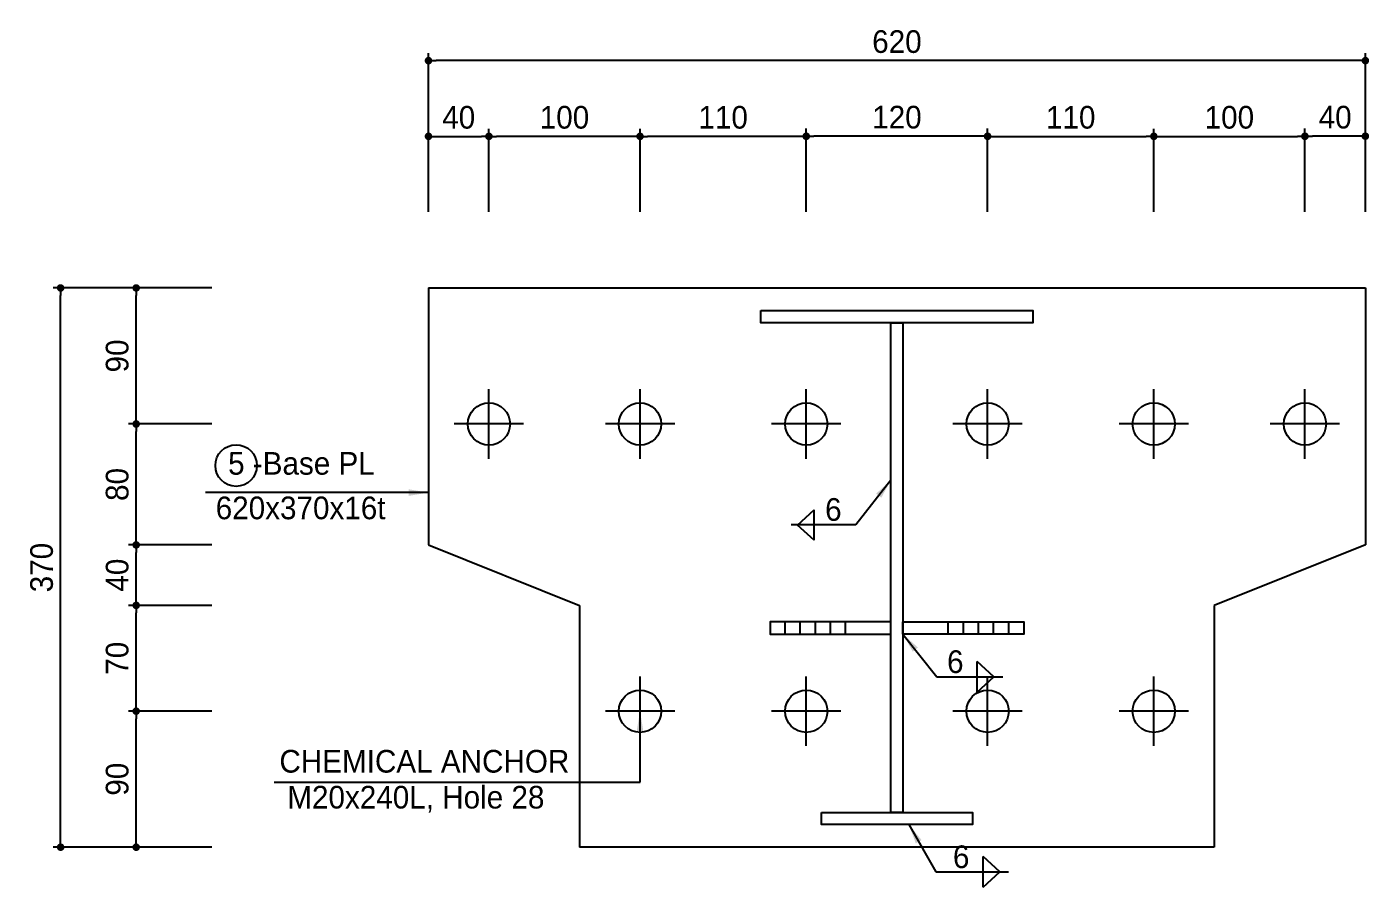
# Model space of a CAD drawing. Header units: millimetres. Extents: x 173610 to 224070, y -281283 to -269403.
# Drawn here: x 194994 to 196771, y -280189 to -279051 of the extents above; entities that cross this region are included whole.
import ezdxf

# ---------------------------------------------------------------- set-up
doc = ezdxf.new("R2010")
doc.units = ezdxf.units.MM
doc.linetypes.add('CENTER', pattern=[50.800000000000004, 31.75, -6.35, 6.35, -6.35])
doc.linetypes.add('D_CENTER', pattern=[1.8499999999999999, 1.5, -0.15, 0.05, -0.15])
for name, color, linetype in [('CEN', 1, 'D_CENTER'), ('CS-DIML', 1, 'Continuous'), ('DIM01', 1, 'Continuous'), ('DIM1', 1, 'Continuous'), ('DIML', 1, 'Continuous'), ('TEXT02', 6, 'Continuous'), ('THIN', 3, 'Continuous'), ('TITLE01', 7, 'Continuous'), ('난간기초', 4, 'Continuous'), ('난간발판', 4, 'Continuous')]:
    doc.layers.add(name, color=color, linetype=linetype)
doc.styles.add('TEXT', font='Dotum_1.TTF')
doc.styles.add('돋움', font='Dotum_1.TTF')
doc.dimstyles.new('사본 일반도면_0100', dxfattribs={"dimtxt": 600, "dimasz": 200, "dimexe": 200, "dimexo": 0, "dimgap": 100, "dimtad": 1, "dimdec": 0, "dimlfac": 0.5, "dimzin": 0, "dimdsep": 46, "dimlunit": 6, "dimtxsty": 'TEXT', "dimblk": 'DOT', "dimcen": 0.09, "dimclrd": 1, "dimclre": 1, "dimclrt": 7, "dimadec": 8, "dimazin": 0, "dimtfac": 1, "dimtdec": 0, "dimtix": 1, "dimtmove": 2, "dimatfit": 3, "dimldrblk": 'DOT', "dimfxl": 200, "dimfrac": 2, "dimtolj": 1, "dimtzin": 0, "dimarcsym": 0})

# ---------------------------------------------------------------- blocks, each defined once
blk = doc.blocks.new('_Dot')
at = {"layer": 'DIML', "color": 140, "linetype": 'Continuous'}
blk.add_line((0, 0), (-1, 0), dxfattribs=at)
at = {"layer": 'DIML', "color": 140, "linetype": 'Continuous', "const_width": 0.5}
blk.add_lwpolyline([(-0.25, 0, 1), (0.25, 0, 1)], format="xyb", close=True, dxfattribs=at)
blk = doc.blocks.new('*D187')
at = {"layer": 'CS-DIML', "color": 140, "lineweight": -2}
for p, q in [((196025.8245697278, -279295.2912006168), (196025.8245697278, -279185.2912006289)), ((196265.8245697278, -279295.2912006168), (196265.8245697278, -279185.2912006289)), ((196255.8245697278, -279195.2912006289), (196035.8245697278, -279195.2912006289))]:
    blk.add_line(p, q, dxfattribs=at)
at = {"layer": 'Defpoints', "color": 0}
for p in [(196025.8245697278, -279195.2912006289), (196025.8245697278, -279295.2912006168), (196265.8245697278, -279295.2912006168)]:
    blk.add_point(p, dxfattribs=at)
at = {"layer": 'CS-DIML', "color": 140, "lineweight": -2, "xscale": 10, "yscale": 10, "zscale": 10, "rotation": 180}
blk.add_blockref('_Dot', (196025.8245697278, -279195.2912006289), dxfattribs=at)
at = {"layer": 'CS-DIML', "color": 140, "lineweight": -2, "xscale": 10, "yscale": 10, "zscale": 10}
blk.add_blockref('_Dot', (196265.8245697278, -279195.2912006289), dxfattribs=at)
at = {"layer": 'CS-DIML', "color": 140, "insert": (196145.8245697278, -279170.2708478473), "char_height": 30, "attachment_point": 5, "style": 'TEXT'}
blk.add_mtext('\\A1;120', dxfattribs=at)
blk = doc.blocks.new('*D188')
at = {"layer": 'CS-DIML', "color": 140, "lineweight": -2}
for p, q in [((195525.8245697278, -279195.2912006289), (195525.8245697278, -279085.291200641)), ((196755.8245697278, -279095.291200641), (195535.8245697278, -279095.291200641)), ((196765.8245697278, -279195.2912006289), (196765.8245697278, -279085.291200641))]:
    blk.add_line(p, q, dxfattribs=at)
at = {"layer": 'Defpoints', "color": 0}
for p in [(195525.8245697278, -279095.291200641), (195525.8245697278, -279195.2912006289), (196765.8245697278, -279195.2912006289)]:
    blk.add_point(p, dxfattribs=at)
at = {"layer": 'CS-DIML', "color": 140, "lineweight": -2, "xscale": 10, "yscale": 10, "zscale": 10, "rotation": 180}
blk.add_blockref('_Dot', (195525.8245697278, -279095.291200641), dxfattribs=at)
at = {"layer": 'CS-DIML', "color": 140, "lineweight": -2, "xscale": 10, "yscale": 10, "zscale": 10}
blk.add_blockref('_Dot', (196765.8245697278, -279095.291200641), dxfattribs=at)
at = {"layer": 'CS-DIML', "color": 140, "insert": (196145.8245697278, -279070.2708478594), "char_height": 30, "attachment_point": 5, "style": 'TEXT'}
blk.add_mtext('\\A1;620', dxfattribs=at)
blk = doc.blocks.new('*D189')
at = {"layer": 'CS-DIML', "color": 140, "lineweight": -2}
for p, q in [((195238.9415214731, -279396.0668554794), (195128.9415214858, -279396.0668554794)), ((195138.9415214858, -279566.0668554794), (195138.9415214858, -279406.0668554794)), ((195238.9415214731, -279576.0668554794), (195128.9415214858, -279576.0668554794))]:
    blk.add_line(p, q, dxfattribs=at)
at = {"layer": 'Defpoints', "color": 0}
for p in [(195138.9415214858, -279396.0668554794), (195238.9415214731, -279396.0668554794), (195238.9415214731, -279576.0668554794)]:
    blk.add_point(p, dxfattribs=at)
at = {"layer": 'CS-DIML', "color": 140, "lineweight": -2, "xscale": 10, "yscale": 10, "zscale": 10}
for p, rotation in [((195138.9415214858, -279396.0668554794), 90), ((195138.9415214858, -279576.0668554794), 270)]:
    blk.add_blockref('_Dot', p, dxfattribs=dict(at, rotation=rotation))
at = {"layer": 'CS-DIML', "color": 140, "insert": (195113.9211687043, -279486.0668554794), "char_height": 30, "attachment_point": 5, "rotation": 90, "style": 'TEXT'}
blk.add_mtext('\\A1;90', dxfattribs=at)
blk = doc.blocks.new('*D190')
at = {"layer": 'CS-DIML', "color": 140, "lineweight": -2}
for p, q in [((195138.9415214851, -279396.0668554794), (195028.9415214979, -279396.0668554794)), ((195038.9415214979, -280126.066855462), (195038.9415214979, -279406.0668554794)), ((195138.9415214842, -280136.066855462), (195028.9415214979, -280136.066855462))]:
    blk.add_line(p, q, dxfattribs=at)
at = {"layer": 'Defpoints', "color": 0}
for p in [(195038.9415214979, -279396.0668554794), (195138.9415214851, -279396.0668554794), (195138.9415214842, -280136.066855462)]:
    blk.add_point(p, dxfattribs=at)
at = {"layer": 'CS-DIML', "color": 140, "lineweight": -2, "xscale": 10, "yscale": 10, "zscale": 10}
for p, rotation in [((195038.9415214979, -279396.0668554794), 90), ((195038.9415214979, -280136.066855462), 270)]:
    blk.add_blockref('_Dot', p, dxfattribs=dict(at, rotation=rotation))
at = {"layer": 'CS-DIML', "color": 140, "insert": (195013.9211687164, -279766.0668554706), "char_height": 30, "attachment_point": 5, "rotation": 90, "style": 'TEXT'}
blk.add_mtext('\\A1;370', dxfattribs=at)
blk = doc.blocks.new('*D191')
at = {"layer": 'CS-DIML', "color": 140, "lineweight": -2}
for p, q in [((195238.9415214731, -279956.0668554621), (195128.9415214858, -279956.0668554621)), ((195138.9415214858, -280126.066855462), (195138.9415214858, -279966.0668554621)), ((195238.9415214731, -280136.066855462), (195128.9415214858, -280136.066855462))]:
    blk.add_line(p, q, dxfattribs=at)
at = {"layer": 'Defpoints', "color": 0}
for p in [(195138.9415214858, -279956.0668554621), (195238.9415214731, -279956.0668554621), (195238.9415214731, -280136.066855462)]:
    blk.add_point(p, dxfattribs=at)
at = {"layer": 'CS-DIML', "color": 140, "lineweight": -2, "xscale": 10, "yscale": 10, "zscale": 10}
for p, rotation in [((195138.9415214858, -279956.0668554621), 90), ((195138.9415214858, -280136.066855462), 270)]:
    blk.add_blockref('_Dot', p, dxfattribs=dict(at, rotation=rotation))
at = {"layer": 'CS-DIML', "color": 140, "insert": (195113.9211687043, -280046.066855462), "char_height": 30, "attachment_point": 5, "rotation": 90, "style": 'TEXT'}
blk.add_mtext('\\A1;90', dxfattribs=at)
blk = doc.blocks.new('*D192')
at = {"layer": 'CS-DIML', "color": 140, "lineweight": -2}
for p, q in [((195238.9415214731, -279816.0668554786), (195128.9415214857, -279816.0668554786)), ((195138.9415214857, -279946.0668554621), (195138.9415214857, -279826.0668554786)), ((195238.9415214731, -279956.0668554621), (195128.9415214857, -279956.0668554621))]:
    blk.add_line(p, q, dxfattribs=at)
at = {"layer": 'Defpoints', "color": 0}
for p in [(195138.9415214857, -279816.0668554786), (195238.9415214731, -279816.0668554786), (195238.9415214731, -279956.0668554621)]:
    blk.add_point(p, dxfattribs=at)
at = {"layer": 'CS-DIML', "color": 140, "lineweight": -2, "xscale": 10, "yscale": 10, "zscale": 10}
for p, rotation in [((195138.9415214857, -279816.0668554786), 90), ((195138.9415214857, -279956.0668554621), 270)]:
    blk.add_blockref('_Dot', p, dxfattribs=dict(at, rotation=rotation))
at = {"layer": 'CS-DIML', "color": 140, "insert": (195113.9211687042, -279886.0668554703), "char_height": 30, "attachment_point": 5, "rotation": 90, "style": 'TEXT'}
blk.add_mtext('\\A1;70', dxfattribs=at)
blk = doc.blocks.new('*D168')
at = {"layer": 'CS-DIML', "color": 140, "lineweight": -2}
for p, q in [((195525.8245697278, -279295.4767338108), (195525.8245697278, -279185.4767338229)), ((195605.8245697217, -279295.4767338108), (195605.8245697217, -279185.4767338229)), ((195535.8245697278, -279195.4767338229), (195595.8245697217, -279195.4767338229))]:
    blk.add_line(p, q, dxfattribs=at)
at = {"layer": 'Defpoints', "color": 0}
for p in [(195605.8245697217, -279195.4767338229), (195525.8245697278, -279295.4767338108), (195605.8245697217, -279295.4767338108)]:
    blk.add_point(p, dxfattribs=at)
at = {"layer": 'CS-DIML', "color": 140, "lineweight": -2, "xscale": 10, "yscale": 10, "zscale": 10, "rotation": 180}
blk.add_blockref('_Dot', (195525.8245697278, -279195.4767338229), dxfattribs=at)
at = {"layer": 'CS-DIML', "color": 140, "lineweight": -2, "xscale": 10, "yscale": 10, "zscale": 10}
blk.add_blockref('_Dot', (195605.8245697217, -279195.4767338229), dxfattribs=at)
at = {"layer": 'CS-DIML', "color": 140, "insert": (195565.8245697248, -279170.4563810413), "char_height": 30, "attachment_point": 5, "style": 'TEXT'}
blk.add_mtext('\\A1;40', dxfattribs=at)
blk = doc.blocks.new('*D169')
at = {"layer": 'CS-DIML', "color": 140, "lineweight": -2}
for p, q in [((196685.8245701571, -279295.2912006168), (196685.8245701571, -279185.2912006289)), ((196765.8245697278, -279295.2912006168), (196765.8245697278, -279185.2912006289)), ((196755.8245697278, -279195.2912006289), (196695.8245701571, -279195.2912006289))]:
    blk.add_line(p, q, dxfattribs=at)
at = {"layer": 'Defpoints', "color": 0}
for p in [(196685.8245701571, -279195.2912006289), (196685.8245701571, -279295.2912006168), (196765.8245697278, -279295.2912006168)]:
    blk.add_point(p, dxfattribs=at)
at = {"layer": 'CS-DIML', "color": 140, "lineweight": -2, "xscale": 10, "yscale": 10, "zscale": 10, "rotation": 180}
blk.add_blockref('_Dot', (196685.8245701571, -279195.2912006289), dxfattribs=at)
at = {"layer": 'CS-DIML', "color": 140, "lineweight": -2, "xscale": 10, "yscale": 10, "zscale": 10}
blk.add_blockref('_Dot', (196765.8245697278, -279195.2912006289), dxfattribs=at)
at = {"layer": 'CS-DIML', "color": 140, "insert": (196725.8245699425, -279170.2708478473), "char_height": 30, "attachment_point": 5, "style": 'TEXT'}
blk.add_mtext('\\A1;40', dxfattribs=at)
blk = doc.blocks.new('*D173')
at = {"layer": 'CS-DIML', "color": 140, "lineweight": -2}
for p, q in [((195238.9415214731, -279736.0668554787), (195128.9415214857, -279736.0668554787)), ((195138.9415214857, -279806.0668554786), (195138.9415214857, -279746.0668554787)), ((195238.9415214731, -279816.0668554786), (195128.9415214857, -279816.0668554786))]:
    blk.add_line(p, q, dxfattribs=at)
at = {"layer": 'Defpoints', "color": 0}
for p in [(195138.9415214857, -279736.0668554787), (195238.9415214731, -279736.0668554787), (195238.9415214731, -279816.0668554786)]:
    blk.add_point(p, dxfattribs=at)
at = {"layer": 'CS-DIML', "color": 140, "lineweight": -2, "xscale": 10, "yscale": 10, "zscale": 10}
for p, rotation in [((195138.9415214857, -279736.0668554787), 90), ((195138.9415214857, -279816.0668554786), 270)]:
    blk.add_blockref('_Dot', p, dxfattribs=dict(at, rotation=rotation))
at = {"layer": 'CS-DIML', "color": 140, "insert": (195113.9211687042, -279776.0668554786), "char_height": 30, "attachment_point": 5, "rotation": 90, "style": 'TEXT'}
blk.add_mtext('\\A1;40', dxfattribs=at)
blk = doc.blocks.new('*D174')
at = {"layer": 'CS-DIML', "color": 140, "lineweight": -2}
for p, q in [((195238.9415214731, -279576.0668554794), (195128.9415214858, -279576.0668554794)), ((195138.9415214858, -279726.0668554786), (195138.9415214858, -279586.0668554794)), ((195238.9415214731, -279736.0668554786), (195128.9415214858, -279736.0668554786))]:
    blk.add_line(p, q, dxfattribs=at)
at = {"layer": 'Defpoints', "color": 0}
for p in [(195138.9415214858, -279576.0668554794), (195238.9415214731, -279576.0668554794), (195238.9415214731, -279736.0668554786)]:
    blk.add_point(p, dxfattribs=at)
at = {"layer": 'CS-DIML', "color": 140, "lineweight": -2, "xscale": 10, "yscale": 10, "zscale": 10}
for p, rotation in [((195138.9415214858, -279576.0668554794), 90), ((195138.9415214858, -279736.0668554786), 270)]:
    blk.add_blockref('_Dot', p, dxfattribs=dict(at, rotation=rotation))
at = {"layer": 'CS-DIML', "color": 140, "insert": (195113.9211687043, -279656.066855479), "char_height": 30, "attachment_point": 5, "rotation": 90, "style": 'TEXT'}
blk.add_mtext('\\A1;80', dxfattribs=at)
blk = doc.blocks.new('*D175')
at = {"layer": 'CS-DIML', "color": 140, "lineweight": -2}
for p, q in [((195605.8245697217, -279295.4767338108), (195605.8245697217, -279185.4767338229)), ((195805.8245697217, -279295.4767338108), (195805.8245697217, -279185.4767338229)), ((195795.8245697217, -279195.4767338229), (195615.8245697217, -279195.4767338229))]:
    blk.add_line(p, q, dxfattribs=at)
at = {"layer": 'Defpoints', "color": 0}
for p in [(195605.8245697217, -279195.4767338229), (195605.8245697217, -279295.4767338108), (195805.8245697217, -279295.4767338108)]:
    blk.add_point(p, dxfattribs=at)
at = {"layer": 'CS-DIML', "color": 140, "lineweight": -2, "xscale": 10, "yscale": 10, "zscale": 10, "rotation": 180}
blk.add_blockref('_Dot', (195605.8245697217, -279195.4767338229), dxfattribs=at)
at = {"layer": 'CS-DIML', "color": 140, "lineweight": -2, "xscale": 10, "yscale": 10, "zscale": 10}
blk.add_blockref('_Dot', (195805.8245697217, -279195.4767338229), dxfattribs=at)
at = {"layer": 'CS-DIML', "color": 140, "insert": (195705.8245697217, -279170.4563810413), "char_height": 30, "attachment_point": 5, "style": 'TEXT'}
blk.add_mtext('\\A1;100', dxfattribs=at)
blk = doc.blocks.new('*D176')
at = {"layer": 'CS-DIML', "color": 140, "lineweight": -2}
for p, q in [((195805.8245697217, -279295.4767338108), (195805.8245697217, -279185.4767338229)), ((196025.8245697278, -279295.4767338108), (196025.8245697278, -279185.4767338229)), ((196015.8245697278, -279195.4767338229), (195815.8245697217, -279195.4767338229))]:
    blk.add_line(p, q, dxfattribs=at)
at = {"layer": 'Defpoints', "color": 0}
for p in [(195805.8245697217, -279195.4767338229), (195805.8245697217, -279295.4767338108), (196025.8245697278, -279295.4767338108)]:
    blk.add_point(p, dxfattribs=at)
at = {"layer": 'CS-DIML', "color": 140, "lineweight": -2, "xscale": 10, "yscale": 10, "zscale": 10, "rotation": 180}
blk.add_blockref('_Dot', (195805.8245697217, -279195.4767338229), dxfattribs=at)
at = {"layer": 'CS-DIML', "color": 140, "lineweight": -2, "xscale": 10, "yscale": 10, "zscale": 10}
blk.add_blockref('_Dot', (196025.8245697278, -279195.4767338229), dxfattribs=at)
at = {"layer": 'CS-DIML', "color": 140, "insert": (195915.8245697248, -279170.4563810413), "char_height": 30, "attachment_point": 5, "style": 'TEXT'}
blk.add_mtext('\\A1;110', dxfattribs=at)
blk = doc.blocks.new('*D177')
at = {"layer": 'CS-DIML', "color": 140, "lineweight": -2}
for p, q in [((196485.8245697338, -279295.4767338108), (196485.8245697338, -279185.4767338229)), ((196685.8245697338, -279295.4767338108), (196685.8245697338, -279185.4767338229)), ((196495.8245697338, -279195.4767338229), (196675.8245697338, -279195.4767338229))]:
    blk.add_line(p, q, dxfattribs=at)
at = {"layer": 'Defpoints', "color": 0}
for p in [(196685.8245697338, -279195.4767338229), (196485.8245697338, -279295.4767338108), (196685.8245697338, -279295.4767338108)]:
    blk.add_point(p, dxfattribs=at)
at = {"layer": 'CS-DIML', "color": 140, "lineweight": -2, "xscale": 10, "yscale": 10, "zscale": 10, "rotation": 180}
blk.add_blockref('_Dot', (196485.8245697338, -279195.4767338229), dxfattribs=at)
at = {"layer": 'CS-DIML', "color": 140, "lineweight": -2, "xscale": 10, "yscale": 10, "zscale": 10}
blk.add_blockref('_Dot', (196685.8245697338, -279195.4767338229), dxfattribs=at)
at = {"layer": 'CS-DIML', "color": 140, "insert": (196585.8245697338, -279170.4563810413), "char_height": 30, "attachment_point": 5, "style": 'TEXT'}
blk.add_mtext('\\A1;100', dxfattribs=at)
blk = doc.blocks.new('*D178')
at = {"layer": 'CS-DIML', "color": 140, "lineweight": -2}
for p, q in [((196265.8245697278, -279295.4767338108), (196265.8245697278, -279185.4767338229)), ((196485.8245697338, -279295.4767338108), (196485.8245697338, -279185.4767338229)), ((196275.8245697278, -279195.4767338229), (196475.8245697338, -279195.4767338229))]:
    blk.add_line(p, q, dxfattribs=at)
at = {"layer": 'Defpoints', "color": 0}
for p in [(196485.8245697338, -279195.4767338229), (196265.8245697278, -279295.4767338108), (196485.8245697338, -279295.4767338108)]:
    blk.add_point(p, dxfattribs=at)
at = {"layer": 'CS-DIML', "color": 140, "lineweight": -2, "xscale": 10, "yscale": 10, "zscale": 10, "rotation": 180}
blk.add_blockref('_Dot', (196265.8245697278, -279195.4767338229), dxfattribs=at)
at = {"layer": 'CS-DIML', "color": 140, "lineweight": -2, "xscale": 10, "yscale": 10, "zscale": 10}
blk.add_blockref('_Dot', (196485.8245697338, -279195.4767338229), dxfattribs=at)
at = {"layer": 'CS-DIML', "color": 140, "insert": (196375.8245697308, -279170.4563810413), "char_height": 30, "attachment_point": 5, "style": 'TEXT'}
blk.add_mtext('\\A1;110', dxfattribs=at)

msp = doc.modelspace()

# ---------------------------------------------------------------- linework, layer by layer
at = {"color": 7}
msp.add_circle((195271.22028116, -279631.079500168), 27.5, dxfattribs=at)
at = {"layer": 'CEN', "linetype": 'CENTER', "ltscale": 100}
for p, q in [((195605.8245697217, -279621.968016632), (195605.8245697217, -279530.1656943309)), ((195805.8245697217, -279621.968016632), (195805.8245697217, -279530.1656943309)), ((196025.8245697278, -279621.968016632), (196025.8245697278, -279530.1656943309)), ((196265.8245697274, -279621.968016632), (196265.8245697274, -279530.1656943309)), ((196485.8245701575, -279621.968016632), (196485.8245701575, -279530.1656943309)), ((196685.8245701575, -279621.968016632), (196685.8245701575, -279530.1656943309)), ((195651.7257308723, -279576.0668554805), (195559.9234085705, -279576.0668554805)), ((195851.7257308723, -279576.0668554805), (195759.9234085705, -279576.0668554805)), ((196071.7257308783, -279576.0668554805), (195979.9234085765, -279576.0668554805)), ((196311.725730878, -279576.0668554805), (196219.9234085762, -279576.0668554805)), ((196531.725731308, -279576.0668554805), (196439.9234090062, -279576.0668554805)), ((196731.725731308, -279576.0668554805), (196639.9234090062, -279576.0668554805)), ((195805.8245697217, -280001.9680166146), (195805.8245697217, -279910.1656943135)), ((196025.8245697278, -280001.9680166146), (196025.8245697278, -279910.1656943135)), ((196265.8245697274, -280001.9680166146), (196265.8245697274, -279910.1656943135)), ((196485.8245701575, -280001.9680166146), (196485.8245701575, -279910.1656943135)), ((195851.7257308723, -279956.0668554631), (195759.9234085705, -279956.0668554631)), ((196071.7257308783, -279956.0668554631), (195979.9234085765, -279956.0668554631)), ((196311.725730878, -279956.0668554631), (196219.9234085762, -279956.0668554631)), ((196531.725731308, -279956.0668554631), (196439.9234090062, -279956.0668554631))]:
    msp.add_line(p, q, dxfattribs=at)
at = {"layer": 'DIM01', "extrusion": (0, 0, -1)}
for p, q in [((196137.8245697278, -279650.3075640419), (196091.5294125211, -279709.6968240843)), ((196091.5294125211, -279709.6968240843), (196005.6899356753, -279709.6968240843)), ((196153.8245697285, -279854.0668555028), (196198.6826806828, -279910.4651108212)), ((196198.6826806828, -279910.4651108212), (196285.8778069282, -279910.4651108212)), ((196161.6020899107, -280106.0668555373), (196197.3646506674, -280168.6639380451)), ((196197.3646506674, -280168.6639380451), (196293.6553271105, -280168.6639380451))]:
    msp.add_line(p, q, dxfattribs=at)
at = {"layer": 'DIM01'}
for p, q in [((195525.824569657, -279666.862346917), (195230.5741973182, -279666.862346917)), ((195805.8245697222, -280050.2045926711), (195805.8245697225, -279956.0668554631)), ((195321.7207916049, -280050.2045926711), (195805.8245697222, -280050.2045926711))]:
    msp.add_line(p, q, dxfattribs=at)
at = {"layer": 'DIM01', "color": 7}
for p, q in [((196014.1101143966, -279709.7376398219), (196036.3049290786, -279689.4876398224)), ((196036.3049290786, -279729.9876398221), (196036.3049290786, -279689.4876398224)), ((196036.3049290786, -279729.9876398221), (196014.1101143966, -279709.7376398219)), ((196274.208775189, -279910.4651108212), (196252.013960507, -279890.2151108212)), ((196252.013960507, -279930.7151108212), (196252.013960507, -279890.2151108212)), ((196252.013960507, -279930.7151108212), (196274.208775189, -279910.4651108212)), ((196281.9862953713, -280168.6639380451), (196259.7914806893, -280148.4139380451)), ((196259.7914806893, -280188.9139380451), (196259.7914806893, -280148.4139380451)), ((196259.7914806893, -280188.9139380451), (196281.9862953713, -280168.6639380451))]:
    msp.add_line(p, q, dxfattribs=at)
at = {"layer": 'DIM01', "extrusion": (0, 0, -1)}
for points in [[(-196125.1366547293, -279673.7002966358), (-196137.8245697278, -279650.3075640419), (-196118.2356557875, -279668.320825138)], [(-195499.574569543, -279671.2373469175), (-195525.8245695776, -279666.8623469417), (-195499.5745695796, -279662.4873469161)], [(-196166.7408882643, -279877.334254367), (-196153.8245697285, -279854.0668555028), (-196173.5888919895, -279871.8874803014)], [(-195810.199569722, -279982.3168555746), (-195805.8245697222, -279956.0668555704), (-195801.4495697228, -279982.3168555645)], [(-196170.8250085462, -280131.0296459715), (-196161.6020899107, -280106.0668555373), (-196178.4225123218, -280126.6890885048)]]:
    msp.add_solid(points, dxfattribs=at)
at = {"layer": 'DIM1', "color": 1}
for p, q in [((195997.8245697278, -279854.0668555023), (195997.8245697278, -279838.0668555023)), ((196017.8245697278, -279854.0668555023), (196017.8245697278, -279838.0668555023)), ((196037.8245697278, -279854.0668555023), (196037.8245697278, -279838.0668555023)), ((196057.8245697278, -279854.0668555023), (196057.8245697278, -279838.0668555023)), ((196233.8245697281, -279854.0668555023), (196233.8245697281, -279838.0668555023)), ((196253.8245697281, -279854.0668555023), (196253.8245697281, -279838.0668555023)), ((196273.8245697281, -279854.0668555023), (196273.8245697281, -279838.0668555023)), ((196293.8245697281, -279854.0668555023), (196293.8245697281, -279838.0668555023))]:
    msp.add_line(p, q, dxfattribs=at)
at = {"layer": 'THIN'}
for p, q in [((196077.8245697278, -279854.0668555023), (196077.8245697278, -279838.0668555023)), ((196213.8245697281, -279854.0668555023), (196213.8245697281, -279838.0668555023))]:
    msp.add_line(p, q, dxfattribs=at)
for points in [[(196137.8245697278, -279838.0668555023), (195977.8245697278, -279838.0668555023), (195977.8245697278, -279854.0668555023), (196137.8245697278, -279854.0668555023)], [(196153.8245697281, -279838.0668555023), (196313.8245697281, -279838.0668555023), (196313.8245697281, -279854.0668555023), (196153.8245697281, -279854.0668555023)]]:
    msp.add_lwpolyline(points, close=True, dxfattribs=at)
at = {"layer": 'TITLE01', "color": 0}
for centre in [(195605.8245697217, -279576.0668554814), (195805.8245697217, -279576.0668554814), (196025.8245697278, -279576.0668554814), (196265.8245697274, -279576.0668554814), (196485.8245701575, -279576.0668554814), (196685.8245701575, -279576.0668554814), (195805.8245697217, -279956.0668554641), (196025.8245697278, -279956.0668554641), (196265.8245697274, -279956.0668554641), (196485.8245701575, -279956.0668554641)]:
    msp.add_circle(centre, 28, dxfattribs=at)
at = {"layer": '난간기초'}
for p, q in [((195525.8245697278, -279396.0668554794), (196765.8245697278, -279396.0668554794)), ((196565.8245697278, -280136.0668555728), (195725.8245697278, -280136.0668555728))]:
    msp.add_line(p, q, dxfattribs=at)
for points in [[(195965.8245697278, -279426.0668554794), (196325.8245697278, -279426.0668554794), (196325.8245697278, -279442.0668554794), (195965.8245697278, -279442.0668554794)], [(196137.8245697278, -279442.0668554794), (196153.8245697278, -279442.0668554794), (196153.8245697278, -280090.0668555251), (196137.8245697278, -280090.0668555251)], [(196045.8245697278, -280090.0668555251), (196245.8245697278, -280090.0668555251), (196245.8245697278, -280106.0668555251), (196045.8245697278, -280106.0668555251)]]:
    msp.add_lwpolyline(points, close=True, dxfattribs=at)
at = {"layer": '난간발판'}
for p, q in [((195525.8245697278, -279396.0668554794), (195525.8245697278, -279736.0668554786)), ((196765.8245697278, -279396.0668554794), (196765.8245697278, -279736.0668554786)), ((195525.8245697278, -279736.0668554786), (195725.8245697278, -279816.0668554786)), ((196765.8245697278, -279736.0668554786), (196565.8245697278, -279816.0668554786)), ((195725.8245697278, -279816.0668554786), (195725.8245697278, -280136.0668555728)), ((196565.8245697278, -279816.0668554786), (196565.8245697278, -280136.0668555728))]:
    msp.add_line(p, q, dxfattribs=at)

# ---------------------------------------------------------------- texts
at = {"layer": 'TEXT02', "color": 7, "style": '돋움'}
for s, p in [('5 -Base PL', (195260.5993439317, -279643.1583798222)), ('620x370x16t', (195244.1979527633, -279702.1132503246)), ('6', (196050.7602020015, -279704.1762392528)), ('6', (196212.1614906753, -279905.5502485806)), ('CHEMICAL ANCHOR', (195328.5174716799, -280037.3455250126)), (' M20x240L, Hole 28', (195328.0242085449, -280084.8909956676)), ('6', (196219.9390108576, -280163.6866961117))]:
    msp.add_text(s, height=30, dxfattribs=at).set_placement(p)

# ---------------------------------------------------------------- dimensions: what is measured, and where the dimension line sits
at = {"layer": 'CS-DIML', "color": 140}
for base, p1, p2, angle, picture, middle in [((195525.8245697278, -279095.291200641), (196765.8245697278, -279195.2912006289), (195525.8245697278, -279195.2912006289), 180, '*D188', (196145.8245697278, -279070.2708478594)), ((195605.8245697217, -279195.4767338229), (195805.8245697217, -279295.4767338108), (195605.8245697217, -279295.4767338108), 180, '*D175', (195705.8245697217, -279170.4563810413)), ((195805.8245697217, -279195.4767338229), (196025.8245697278, -279295.4767338108), (195805.8245697217, -279295.4767338108), 180, '*D176', (195915.8245697248, -279170.4563810413)), ((196025.8245697278, -279195.2912006289), (196265.8245697278, -279295.2912006168), (196025.8245697278, -279295.2912006168), 180, '*D187', (196145.8245697278, -279170.2708478473)), ((196685.8245701571, -279195.2912006289), (196765.8245697278, -279295.2912006168), (196685.8245701571, -279295.2912006168), 180, '*D169', (196725.8245699425, -279170.2708478473)), ((195038.9415214979, -279396.0668554794), (195138.9415214842, -280136.066855462), (195138.9415214851, -279396.0668554794), 90, '*D190', (195013.9211687164, -279766.0668554706)), ((195138.9415214858, -279396.0668554794), (195238.9415214731, -279576.0668554794), (195238.9415214731, -279396.0668554794), 90, '*D189', (195113.9211687043, -279486.0668554794)), ((195138.9415214858, -279576.0668554794), (195238.9415214731, -279736.0668554786), (195238.9415214731, -279576.0668554794), 90, '*D174', (195113.9211687043, -279656.066855479)), ((195138.9415214857, -279736.0668554787), (195238.9415214731, -279816.0668554786), (195238.9415214731, -279736.0668554787), 90, '*D173', (195113.9211687042, -279776.0668554786)), ((195138.9415214857, -279816.0668554786), (195238.9415214731, -279956.0668554621), (195238.9415214731, -279816.0668554786), 90, '*D192', (195113.9211687042, -279886.0668554703)), ((195138.9415214858, -279956.0668554621), (195238.9415214731, -280136.066855462), (195238.9415214731, -279956.0668554621), 90, '*D191', (195113.9211687043, -280046.066855462))]:
    dim = msp.add_linear_dim(base=base, p1=p1, p2=p2, angle=angle, dimstyle='사본 일반도면_0100', override={"dimscale": 0.05, "dimgap": 200, "dimclrd": 140, "dimclre": 140, "dimclrt": 140}, dxfattribs=at)
    dim.commit()
    dim.dimension.update_dxf_attribs({"geometry": picture, "text_midpoint": middle})
for base, p1, p2, picture, middle in [((195605.8245697217, -279195.4767338229), (195525.8245697278, -279295.4767338108), (195605.8245697217, -279295.4767338108), '*D168', (195565.8245697248, -279170.4563810413)), ((196485.8245697338, -279195.4767338229), (196265.8245697278, -279295.4767338108), (196485.8245697338, -279295.4767338108), '*D178', (196375.8245697308, -279170.4563810413)), ((196685.8245697338, -279195.4767338229), (196485.8245697338, -279295.4767338108), (196685.8245697338, -279295.4767338108), '*D177', (196585.8245697338, -279170.4563810413))]:
    dim = msp.add_linear_dim(base=base, p1=p1, p2=p2, dimstyle='사본 일반도면_0100', override={"dimscale": 0.05, "dimgap": 200, "dimclrd": 140, "dimclre": 140, "dimclrt": 140}, dxfattribs=at)
    dim.commit()
    dim.dimension.update_dxf_attribs({"geometry": picture, "text_midpoint": middle})

doc.saveas('drawing.dxf')
